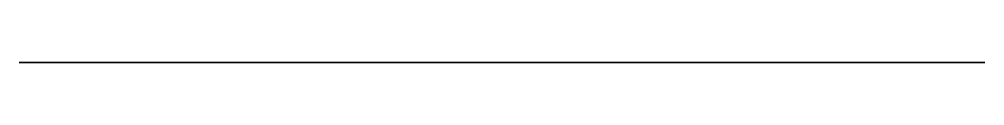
# Model space of a CAD drawing. Header units: millimetres. Extents: x -95 to 47, y 0 to 0.
import ezdxf

# ---------------------------------------------------------------- set-up
doc = ezdxf.new("R2010")
doc.units = ezdxf.units.MM
doc.layers.get('0').update_dxf_attribs({"color": 194, "true_color": 0x551cb1})

msp = doc.modelspace()

# ---------------------------------------------------------------- linework, layer by layer
at = {"color": 251, "true_color": 0x565656}
msp.add_polyline3d([(47.05, 0, -111.38), (-55.08, 0, -111.38), (-55.08, 0, -119.07), (-81.38, 0, -119.07), (-81.38, 0, -126.56), (-95.08, 0, -126.56), (-95.08, 0, -133.01), (47.05, 0, -133.01)], close=True, dxfattribs=at)

doc.saveas('drawing.dxf')
